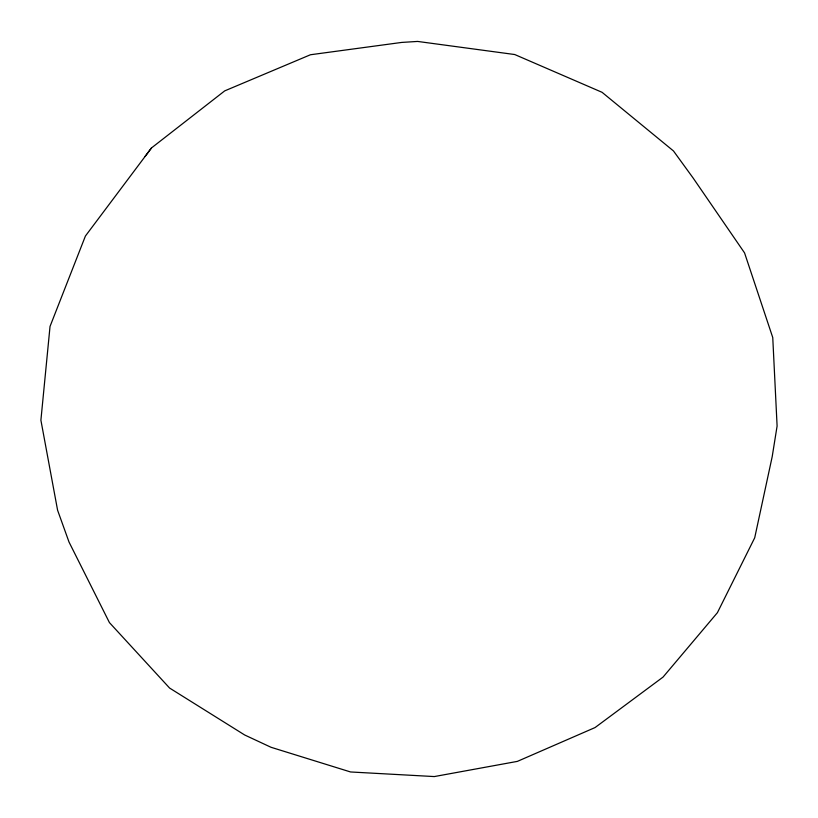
<?xml version="1.0" encoding="UTF-8"?>
<svg xmlns="http://www.w3.org/2000/svg" width="818" height="818" viewBox="0 0 818 818"><rect width="100%" height="100%" fill="white"/><g stroke="black" fill="none" stroke-linecap="round" stroke-linejoin="round"><path stroke-width="1.23" d="M151.483 147.946L85.42 236.024L50.031 326.433L40.9 420.207L57.597 510.238L69.019 542.048L109.428 622.59L169.602 688.061L244.684 734.993L271.055 747.294L350.564 771.967L434.307 776.568L517.365 761.384L595.064 727.56L663.05 677.089L717.406 612.682L754.707 537.804L772.212 456.597L777.1 426.035L772.754 337.548L744.564 252.905L693.204 178.13L673.47 150.952L602.068 92.311L514.726 54.53L417.63 41.432L401.71 42.424L310.451 54.755L224.715 90.88L151.483 147.946L145.154 156.361"/></g></svg>
